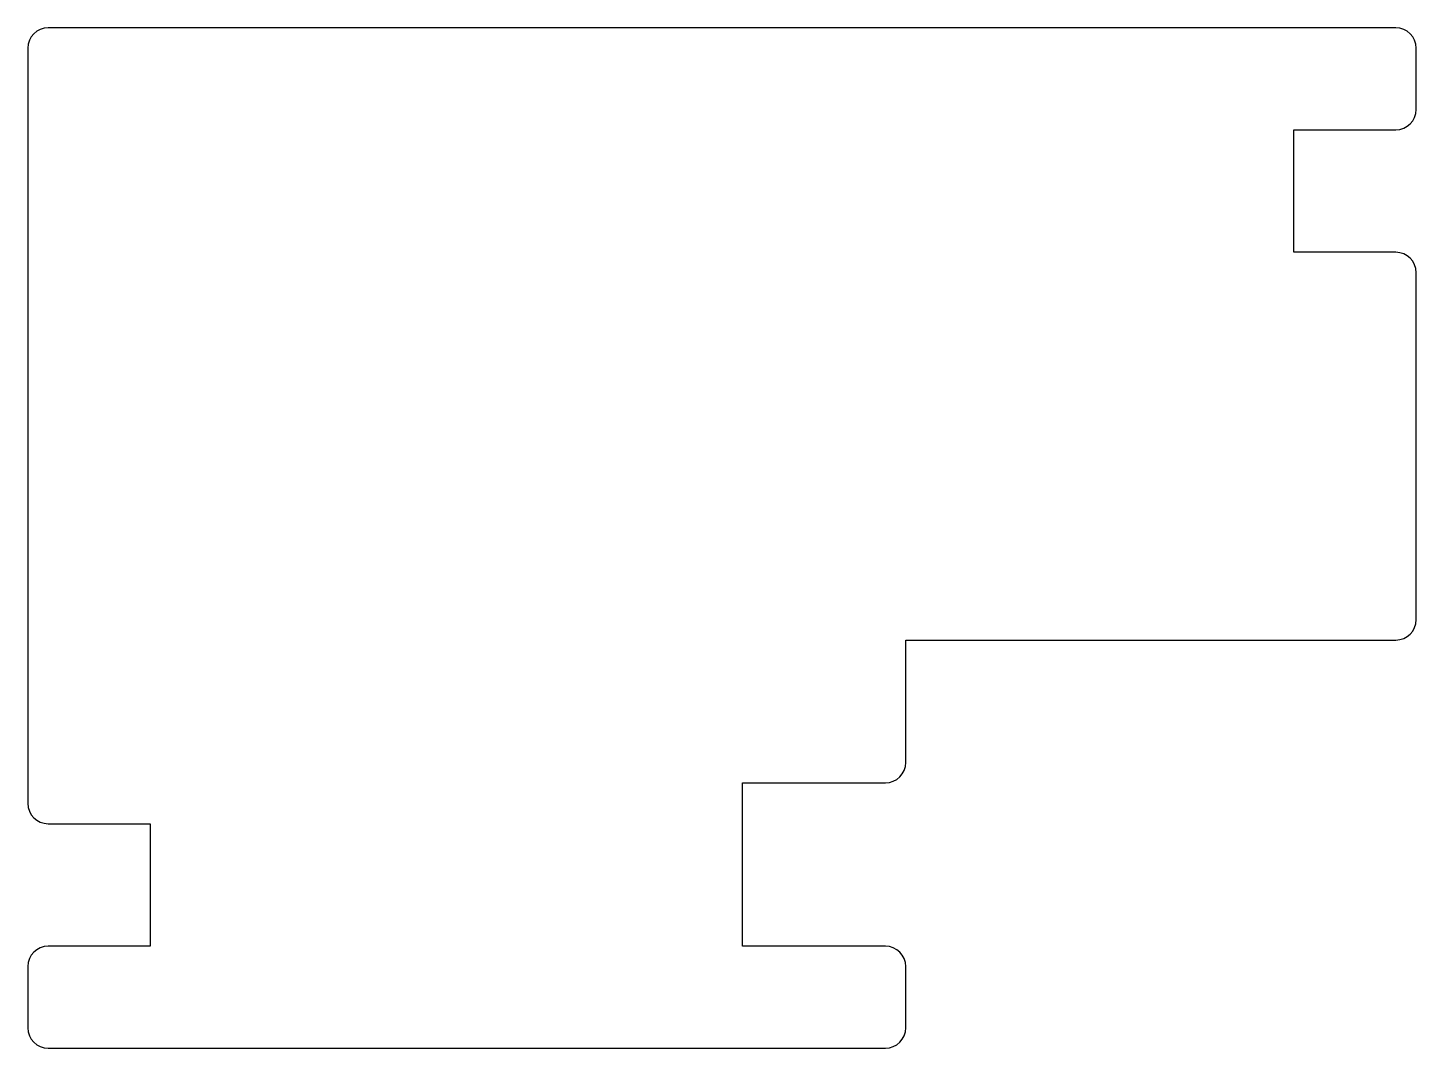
# Model space of a CAD drawing. Extents: x 645.1 to 713.1, y 669.4 to 719.4.
import ezdxf

# ---------------------------------------------------------------- set-up
doc = ezdxf.new("R2010")
doc.units = 0
doc.layers.get('0').update_dxf_attribs({"linetype": 'CONTINUOUS'})

msp = doc.modelspace()

# ---------------------------------------------------------------- linework, layer by layer
for p, q in [((712.125, 719.376), (646.125, 719.376)), ((645.125, 718.376), (645.125, 681.376)), ((713.125, 715.376), (713.125, 718.376)), ((707.125, 714.376), (712.125, 714.376)), ((707.125, 708.376), (707.125, 714.376)), ((712.125, 708.376), (707.125, 708.376)), ((713.125, 690.376), (713.125, 707.376)), ((688.125, 689.376), (712.125, 689.376)), ((688.125, 683.376), (688.125, 689.376)), ((680.125, 682.376), (687.125, 682.376)), ((680.125, 674.376), (680.125, 682.376)), ((646.125, 680.376), (651.125, 680.376)), ((651.125, 680.376), (651.125, 674.376)), ((651.125, 674.376), (646.125, 674.376)), ((687.125, 674.376), (680.125, 674.376)), ((645.125, 673.376), (645.125, 670.376)), ((688.125, 670.376), (688.125, 673.376)), ((646.125, 669.376), (687.125, 669.376))]:
    msp.add_line(p, q)
for centre, start, end in [((646.125, 718.376), 90, 180), ((712.125, 718.376), 0, 90), ((712.125, 715.376), 270, 0), ((712.125, 707.376), 0, 90), ((712.125, 690.376), 270, 0), ((687.125, 683.376), 270, 0), ((646.125, 681.376), 180, 270), ((646.125, 673.376), 90, 180), ((687.125, 673.376), 0, 90), ((646.125, 670.376), 180, 270), ((687.125, 670.376), 270, 0)]:
    msp.add_arc(centre, 1, start, end)

doc.saveas('drawing.dxf')
